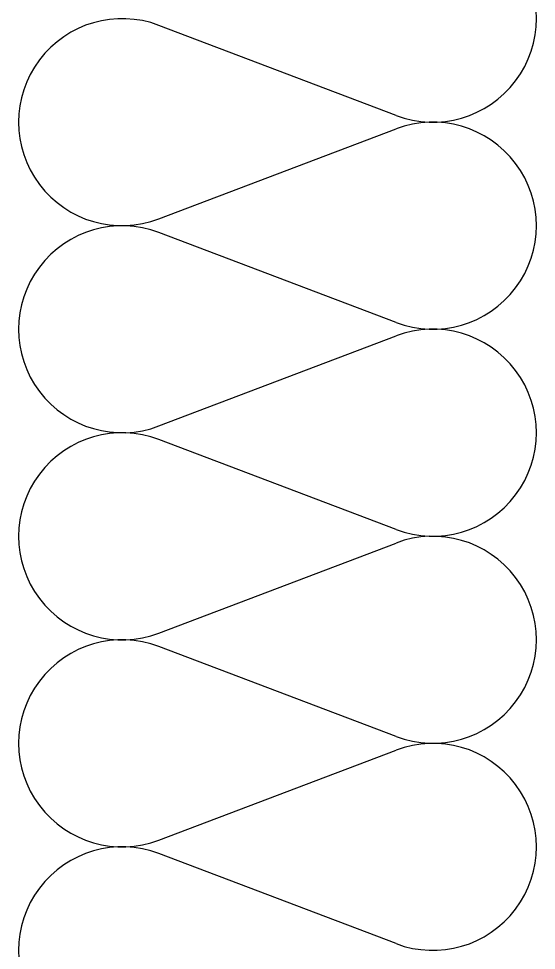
# Model space of a CAD drawing. Header units: millimetres. Extents: x 10 to 76.1, y 10 to 63.5.
# Drawn here: x 10.3916 to 10.4647, y 25.1619 to 25.2934 of the extents above; entities that cross this region are included whole.
import ezdxf

# ---------------------------------------------------------------- set-up
doc = ezdxf.new("R2010")
doc.units = ezdxf.units.MM
doc.layers.add('lana de vidrio', color=2, linetype='Continuous')

msp = doc.modelspace()

# ---------------------------------------------------------------- linework, layer by layer
at = {"layer": 'lana de vidrio', "color": 2}
for p, q in [((10.44487075061939, 25.27971519164335), (10.41143403353858, 25.29241431960368)), ((10.41143403353767, 25.2651133544302), (10.44487075061939, 25.27781248238985)), ((10.44487075061939, 25.25051151721592), (10.41143403353858, 25.26321064517557)), ((10.41143403353767, 25.23590968000186), (10.44487075061939, 25.24860880796242)), ((10.44487075061939, 25.22130784278859), (10.41143403353858, 25.23400697074813)), ((10.41143403353767, 25.20670600557442), (10.44487075061939, 25.21940513353498)), ((10.4448707506187, 25.19210416836116), (10.41143403353813, 25.20480329632126)), ((10.41143403353722, 25.17750233114699), (10.4448707506187, 25.19020145910754)), ((10.4448707506178, 25.16290049393418), (10.41143403353722, 25.17559962189383))]:
    msp.add_line(p, q, dxfattribs=at)
for centre, radius, start, end in [((10.4500551478995, 25.29336567423112), 0.01460183721366781, 249.2034283393312, 110.7965716606688), ((10.40624963625847, 25.2787638370166), 0.01460183721366949, 69.20342834229966, 290.7965716577004), ((10.4500551478995, 25.26416199980288), 0.01460183721366781, 249.2034283393312, 110.7965716606688), ((10.40624963625869, 25.24956016258917), 0.01460183721366949, 69.20342834229966, 290.7965716577004), ((10.45005514790041, 25.23495832537499), 0.01460183721366781, 249.2034283393312, 110.7965716606688), ((10.40624963625937, 25.22035648816128), 0.01460183721366949, 69.20342834229966, 290.7965716577004), ((10.4500551478995, 25.20575465094756), 0.01460183721366781, 249.2034283393312, 110.7965716606688), ((10.40624963625869, 25.19115281373429), 0.01460183721366949, 69.20342834229966, 290.7965716577004), ((10.45005514789905, 25.17655097652069), 0.01460183721366781, 249.2034283393312, 110.7965716606688), ((10.40624963625778, 25.16194913930686), 0.01460183721366949, 69.20342834229966, 290.7965716577004)]:
    msp.add_arc(centre, radius, start, end, dxfattribs=at)

doc.saveas('drawing.dxf')
